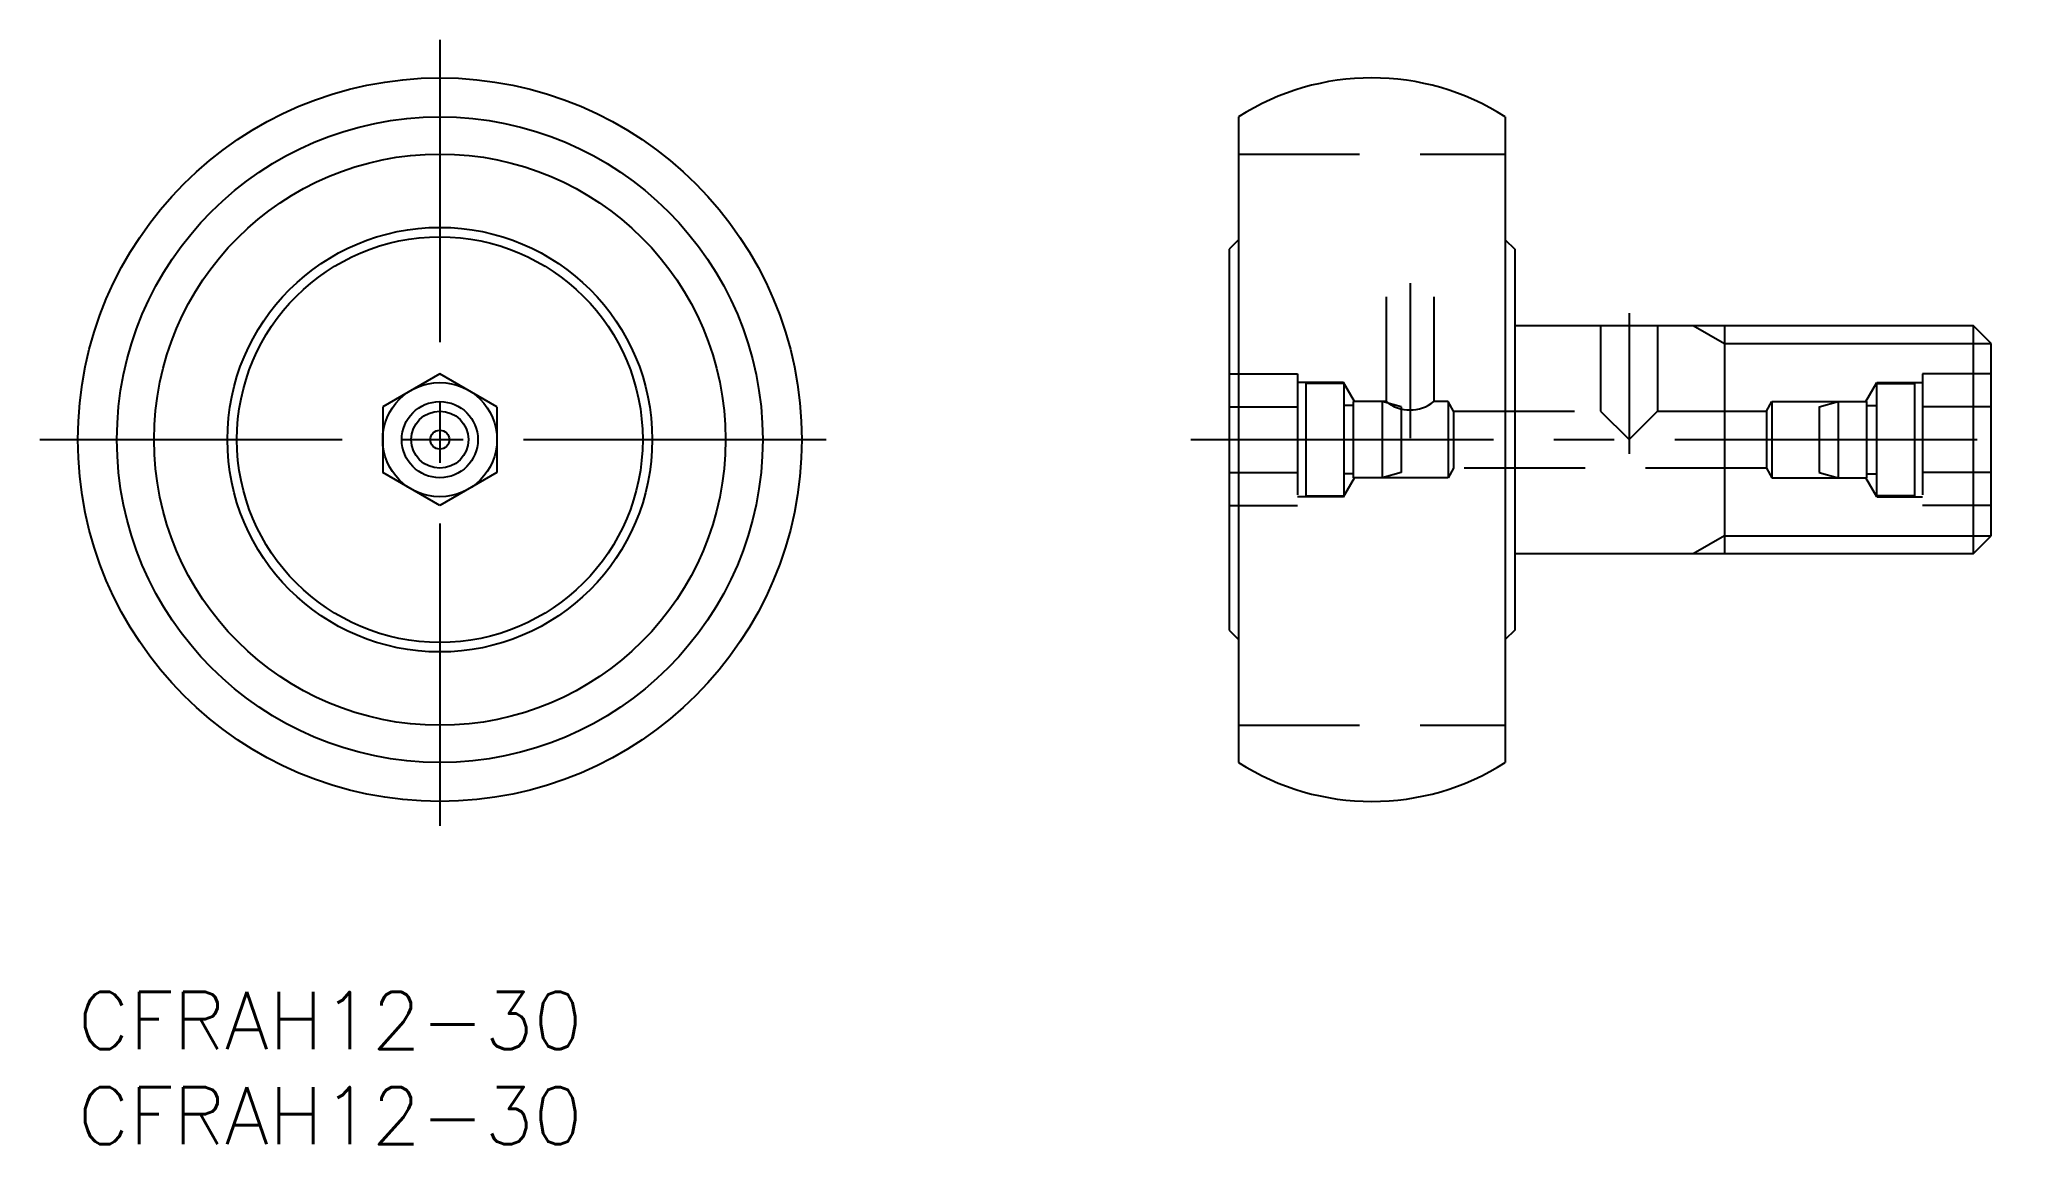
# Model space of a CAD drawing. Extents: x -2 to 102, y -8 to 50.
import ezdxf

# ---------------------------------------------------------------- set-up
doc = ezdxf.new("R2010")
doc.units = 0
doc.header["$LTSCALE"] = 0.5
doc.linetypes.add('CENTER', pattern=[50.8, 31.75, -6.35, 6.35, -6.35])
doc.linetypes.add('DASHED', pattern=[19.05, 12.7, -6.35])
for name, color, linetype in [('MSM_CENTER', 1, 'CENTER'), ('MSM_CONTINUOUS', 7, 'CONTINUOUS'), ('MSM_DASHED', 4, 'DASHED'), ('MSM_NARROW', 5, 'CONTINUOUS'), ('MSM_PART_NUMBER', 7, 'CONTINUOUS')]:
    doc.layers.add(name, color=color, linetype=linetype)
doc.styles.get("Standard").update_dxf_attribs({"font": 'txt.shx', "height": 3, "bigfont": 'bigfont.shx'})

# ---------------------------------------------------------------- blocks, each defined once
blk = doc.blocks.new('*U19')
at = {"layer": 'MSM_PART_NUMBER'}
blk.add_text('CFRAH12-30', height=3, dxfattribs=at).set_placement((0, -3))
blk = doc.blocks.new('*U20')
at = {"layer": 'MSM_PART_NUMBER'}
blk.add_text('CFRAH12-30', height=3, dxfattribs=at).set_placement((0, -8))

msp = doc.modelspace()

# ---------------------------------------------------------------- linework, layer by layer
at = {"layer": 'MSM_CENTER'}
for p, q in [((19, 50), (19, 8)), ((69.93, 37.21), (69.93, 29.08)), ((81.43, 35.65), (81.43, 28.25)), ((-2, 29), (40, 29)), ((58.43, 29), (102.43, 29))]:
    msp.add_line(p, q, dxfattribs=at)
at = {"layer": 'MSM_CONTINUOUS'}
for p, q in [((60.93, 45.95), (60.93, 12.05)), ((74.93, 45.95), (74.93, 12.05)), ((60.93, 39.5), (60.43, 39)), ((60.43, 39), (60.43, 19)), ((74.93, 39.5), (75.43, 39)), ((75.43, 39), (75.43, 19)), ((75.43, 35), (99.49, 35)), ((86.43, 35), (86.43, 23)), ((100.43, 34.05), (99.49, 35)), ((99.49, 35), (99.49, 23)), ((100.43, 23.95), (100.43, 34.05)), ((19, 32.46), (16, 30.73)), ((22, 30.73), (19, 32.46)), ((16, 30.73), (16, 27.27)), ((22, 30.73), (22, 27.27)), ((19, 25.54), (16, 27.27)), ((22, 27.27), (19, 25.54)), ((99.49, 23), (75.43, 23)), ((99.49, 23), (100.43, 23.95)), ((60.43, 19), (60.93, 18.5)), ((75.43, 19), (74.93, 18.5))]:
    msp.add_line(p, q, dxfattribs=at)
for radius in [19, 16.95, 15, 11.15, 10.65, 3, 2, 1.5, 0.5]:
    msp.add_circle((19, 29), radius, dxfattribs=at)
for centre, start, end in [((67.93, 35), 57.421, 122.579), ((67.93, 23), 237.421, 302.579)]:
    msp.add_arc(centre, 13, start, end, dxfattribs=at)
at = {"layer": 'MSM_DASHED'}
for p, q in [((60.93, 44), (74.93, 44)), ((68.68, 36.5), (68.68, 31)), ((71.18, 36.5), (71.18, 31)), ((79.93, 35), (79.93, 30.5)), ((82.93, 35), (82.93, 30.5)), ((60.43, 32.46), (64.03, 32.46)), ((64.03, 32.46), (64.03, 25.54)), ((96.83, 32.46), (96.83, 25.54)), ((100.43, 32.46), (96.83, 32.46)), ((66.43, 32), (64.03, 32)), ((64.46, 31.95), (64.46, 26.05)), ((66.46, 31.95), (64.46, 31.95)), ((67.01, 31), (66.43, 32)), ((66.43, 32), (66.43, 31.95)), ((66.46, 31.95), (66.46, 26.05)), ((93.86, 31), (94.43, 32)), ((94.41, 31.95), (94.41, 26.05)), ((94.41, 31.95), (96.41, 31.95)), ((94.43, 32), (94.43, 31.95)), ((94.43, 32), (96.83, 32)), ((96.41, 31.95), (96.41, 26.05)), ((60.43, 30.73), (64.03, 30.73)), ((66.96, 30.8), (66.46, 30.8)), ((68.68, 31), (66.96, 31)), ((66.96, 27), (66.96, 31)), ((68.46, 31), (68.46, 27)), ((69.46, 30.73), (68.46, 31)), ((69.46, 30.73), (69.46, 27.27)), ((71.93, 31), (71.18, 31)), ((71.93, 31), (71.93, 27)), ((72.22, 30.5), (71.93, 31)), ((72.22, 30.5), (79.93, 30.5)), ((72.22, 30.5), (72.22, 27.5)), ((79.93, 30.5), (81.43, 29)), ((81.43, 29), (82.93, 30.5)), ((82.93, 30.5), (88.65, 30.5)), ((88.65, 30.5), (88.93, 31)), ((88.65, 30.5), (88.65, 27.5)), ((88.93, 31), (88.93, 27)), ((88.93, 31), (93.91, 31)), ((91.41, 30.73), (92.41, 31)), ((91.41, 30.73), (91.41, 27.27)), ((92.41, 31), (92.41, 27)), ((93.91, 27), (93.91, 31)), ((93.91, 30.8), (94.41, 30.8)), ((100.43, 30.73), (96.83, 30.73)), ((60.43, 27.27), (64.03, 27.27)), ((66.96, 27.2), (66.46, 27.2)), ((69.46, 27.27), (68.46, 27)), ((72.22, 27.5), (71.93, 27)), ((88.65, 27.5), (72.22, 27.5)), ((88.65, 27.5), (88.93, 27)), ((91.41, 27.27), (92.41, 27)), ((93.91, 27.2), (94.41, 27.2)), ((100.43, 27.27), (96.83, 27.27)), ((66.43, 26), (67.01, 27)), ((71.93, 27), (66.96, 27)), ((88.93, 27), (93.91, 27)), ((94.43, 26), (93.86, 27)), ((60.43, 25.54), (64.03, 25.54)), ((66.43, 26), (64.03, 26)), ((64.46, 26.05), (66.46, 26.05)), ((66.43, 26.05), (66.43, 26)), ((96.41, 26.05), (94.41, 26.05)), ((94.43, 26.05), (94.43, 26)), ((94.43, 26), (96.83, 26)), ((100.43, 25.54), (96.83, 25.54)), ((60.93, 14), (74.93, 14))]:
    msp.add_line(p, q, dxfattribs=at)
msp.add_arc((69.93, 32.56), 2, 231.3562, 308.6438, dxfattribs=at)
at = {"layer": 'MSM_NARROW'}
for p, q in [((84.79, 35), (86.43, 34.05)), ((86.43, 34.05), (100.43, 34.05)), ((86.43, 23.95), (84.79, 23)), ((86.43, 23.95), (100.43, 23.95))]:
    msp.add_line(p, q, dxfattribs=at)

# ---------------------------------------------------------------- block references
at = {"layer": 'MSM_CONTINUOUS'}
for name in ['*U19', '*U20']:
    msp.add_blockref(name, (0, 0), dxfattribs=at)

doc.saveas('drawing.dxf')
